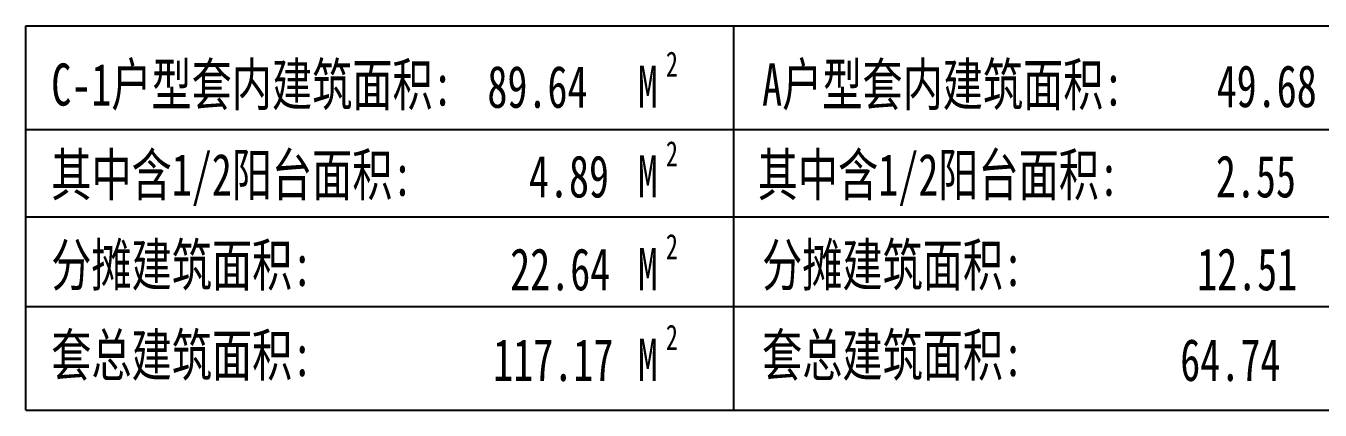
# Model space of a CAD drawing. Extents: x 5532716 to 5572872, y -448727 to -411748.
# Drawn here: x 5532716 to 5549206, y -448727 to -443837 of the extents above; entities that cross this region are included whole.
import ezdxf

# ---------------------------------------------------------------- set-up
doc = ezdxf.new("R2010")
doc.units = 0
doc.layers.add('PUB_TEXT', color=7, linetype='CONTINUOUS')
doc.styles.add('黑体', font='SIMHEI.TTF', dxfattribs={"height": 10})

# ---------------------------------------------------------------- blocks, each defined once
blk = doc.blocks.new('A$C411169D1')
at = {"layer": 'PUB_TEXT', "style": '黑体', "width": 0.7}
for s, height, p in [('2', 396, (448, 624)), ('M', 660, (7, 138))]:
    blk.add_text(s, height=height, dxfattribs=at).set_placement(p)

msp = doc.modelspace()

# ---------------------------------------------------------------- linework, layer by layer
at = {"layer": 'PUB_TEXT'}
for p, q in [((5532716, -443837), (5572872, -443837)), ((5532716, -448727), (5532716, -443837)), ((5541730, -443837), (5541730, -448727)), ((5532716, -445157), (5567872, -445157)), ((5532716, -446267), (5567872, -446267)), ((5532716, -447407), (5567872, -447407)), ((5532716, -448727), (5572872, -448727))]:
    msp.add_line(p, q, dxfattribs=at)

# ---------------------------------------------------------------- block references
at = {"layer": 'PUB_TEXT', "xscale": 0.8118225047364831, "yscale": 0.8118225046200678, "zscale": 0.8118225046030164}
for p in [(5540507, -444990), (5540507, -446131), (5540507, -447313), (5540507, -448467)]:
    msp.add_blockref('A$C411169D1', p, dxfattribs=at)

# ---------------------------------------------------------------- texts
at = {"layer": 'PUB_TEXT', "style": '黑体', "width": 0.7}
for s, height, p in [('C-1户型套内建筑面积:', 535.88, (5533039, -444851)), ('A户型套内建筑面积:', 535.9, (5542096, -444851)), ('89.64', 535.9, (5538596, -444879)), ('49.68', 535.9, (5547888, -444871)), ('其中含1/2阳台面积:', 535.88, (5533039, -445999)), ('其中含1/2阳台面积:', 535.88, (5542041, -445999)), ('4.89', 535.9, (5539125, -446020)), ('2.55', 535.9, (5547878, -446020)), ('分摊建筑面积:', 535.9, (5533039, -447147)), ('分摊建筑面积:', 535.9, (5542096, -447147)), ('22.64', 535.9, (5538886, -447202)), ('12.51', 535.9, (5547639, -447202)), ('套总建筑面积:', 535.9, (5533039, -448295)), ('套总建筑面积:', 535.9, (5542096, -448295)), ('117.17', 535.9, (5538670, -448356)), ('64.74', 535.9, (5547424, -448356))]:
    msp.add_text(s, height=height, dxfattribs=at).set_placement(p)

doc.saveas('drawing.dxf')
